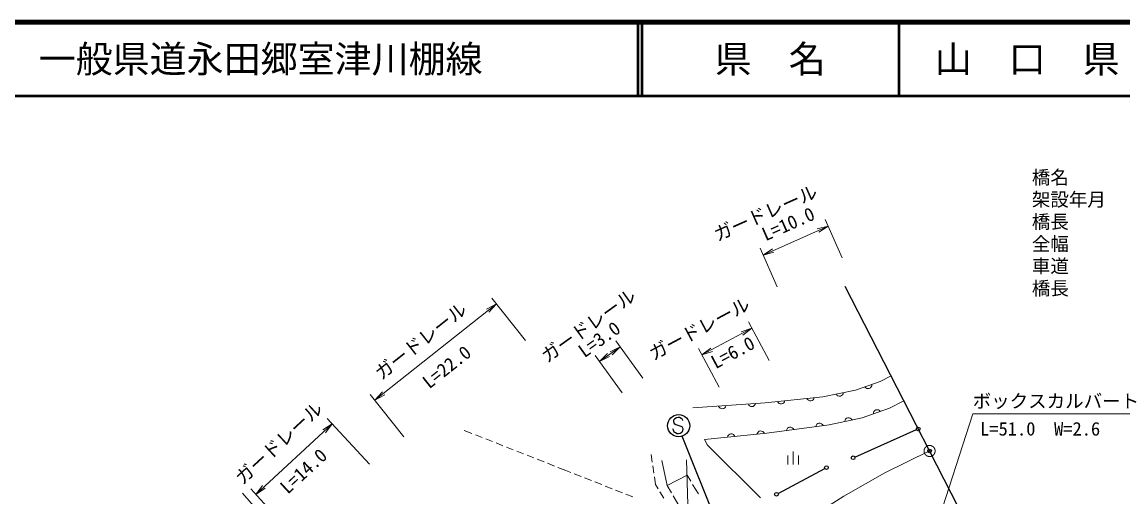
# Model space of a CAD drawing. Units: millimetres, scale not verified. Extents: x 40000 to 680000, y 20000 to 380000.
# Drawn here: x 214482 to 363317, y 315778 to 380000 of the extents above; entities that cross this region are included whole.
import ezdxf
from ezdxf.enums import TextEntityAlignment as Align

# ---------------------------------------------------------------- set-up
doc = ezdxf.new("R2010")
doc.units = ezdxf.units.MM
doc.header["$LTSCALE"] = 1000
doc.header["$PDMODE"] = 32
doc.header["$PDSIZE"] = 500
doc.linetypes.add('CHAIN', pattern=[18.5, 12, -1.5, 3.5, -1.5])
for name, color, linetype, lineweight in [('M-BMK', 2, 'CHAIN', 13), ('M-BMK-OTRS', 5, 'Continuous', 25), ('M-STR-HTXT', 7, 'Continuous', 13), ('M-STR-STRC', 7, 'Continuous', 25), ('M-TTL', 2, 'Continuous', 140), ('M-TTL-LINE', 7, 'Continuous', 50), ('M-WORK', 1, 'Continuous', 13)]:
    doc.layers.add(name, color=color, linetype=linetype, lineweight=lineweight)
doc.layers.add('M-OTRS', color=6, linetype='Continuous')
doc.layers.add('M-TTL-TXT', color=7, linetype='Continuous')
doc.styles.add('ＭＳ ゴシック', font='')
doc.styles.get('ＭＳ ゴシック').set_extended_font_data('MS Gothic')

# ---------------------------------------------------------------- blocks, each defined once
blk = doc.blocks.new('open_arrow')
at = {"color": 0, "linetype": 'Continuous', "lineweight": -2}
blk.add_lwpolyline([(7.5, 1.25), (0, 0), (7.5, -1.25)], dxfattribs=at)

msp = doc.modelspace()

# ---------------------------------------------------------------- linework, layer by layer
at = {"layer": 'M-BMK'}
msp.add_lwpolyline([(248440, 254649), (288574, 287871), (299424, 296754), (310064, 305152), (312455, 306998), (320110, 312428), (325599, 315911), (331140, 319024), (337169, 321998)], dxfattribs=at)
msp.add_circle((337169, 321998), 750, dxfattribs=at)
at = {"layer": 'M-BMK-OTRS'}
for p, q in [((337169, 321998), (325767, 344247)), ((348572, 299750), (337169, 321998))]:
    msp.add_line(p, q, dxfattribs=at)
at = {"layer": 'M-OTRS'}
msp.add_point((337169, 321998), dxfattribs=at)
at = {"layer": 'M-STR-HTXT'}
for p, q in [((325363, 348122), (323055, 353319)), ((314654, 348494), (323460, 352405)), ((316556, 344211), (314248, 349408)), ((282544, 336957), (278005, 342678)), ((262181, 328847), (278626, 341895)), ((315473, 334248), (312680, 339472)), ((306397, 334978), (313152, 338590)), ((298393, 331858), (294767, 336905)), ((295594, 329847), (291968, 334895)), ((292551, 334083), (295350, 336093)), ((308718, 330636), (305925, 335860)), ((266099, 323909), (261560, 329631)), ((261453, 320224), (255751, 326409)), ((246074, 316127), (256429, 325674)), ((250050, 309711), (244310, 316274)), ((251098, 310677), (245396, 316863))]:
    msp.add_line(p, q, dxfattribs=at)
msp.add_lwpolyline([(333000, 296000), (343000, 327000), (365500, 327000)], dxfattribs=at)
at = {"layer": 'M-STR-STRC'}
for p, q in [((302559, 326144), (302535, 325974)), ((302535, 325974), (302663, 325700)), ((302752, 326352), (302559, 326144)), ((302948, 326492), (302752, 326352)), ((303197, 326542), (302948, 326492)), ((303371, 326517), (303197, 326542)), ((303587, 326409), (303371, 326517)), ((303752, 326297), (303587, 326409)), ((303804, 326129), (303752, 326297)), ((302538, 324812), (302480, 324977)), ((302665, 324545), (302538, 324812)), ((302663, 325700), (302890, 325590)), ((302819, 324435), (302665, 324545)), ((302890, 325590), (303688, 325308)), ((303658, 324484), (303470, 324340)), ((303764, 324707), (303658, 324484)), ((303688, 325308), (303808, 325049)), ((303808, 325049), (303764, 324707)), ((327060, 321177), (335409, 324885)), ((303039, 324322), (302819, 324435)), ((303219, 324297), (303039, 324322)), ((303470, 324340), (303219, 324297)), ((308756, 311523), (303732, 323996)), ((316685, 316268), (322999, 319644))]:
    msp.add_line(p, q, dxfattribs=at)
for centre, radius in [((303245, 325415), 1500), ((335638, 324987), 250), ((323219, 319762), 250), ((326831, 321076), 250), ((316464, 316150), 250)]:
    msp.add_circle(centre, radius, dxfattribs=at)
at = {"layer": 'M-TTL'}
msp.add_line((680000, 380000), (40000, 380000), dxfattribs=at)
at = {"layer": 'M-TTL-LINE'}
for p, q in [((297750, 380000), (297750, 370000)), ((298250, 380000), (298250, 370000)), ((333000, 380000), (333000, 370000)), ((40000, 370000), (680000, 370000))]:
    msp.add_line(p, q, dxfattribs=at)
at = {"layer": 'M-WORK'}
for p, q in [((274232, 324790), (275307, 324366)), ((275772, 324183), (276702, 323816)), ((277168, 323633), (278098, 323266)), ((278563, 323083), (279493, 322716)), ((279959, 322533), (280889, 322166)), ((281354, 321983), (282285, 321616)), ((299547, 321519), (299691, 320486)), ((318731, 320175), (318731, 321925)), ((282750, 321433), (283680, 321067)), ((284145, 320883), (285076, 320517)), ((285541, 320333), (286471, 319967)), ((318031, 320175), (318031, 321400)), ((319431, 320175), (319431, 321400)), ((286936, 319783), (288011, 319360)), ((288011, 319360), (288680, 319096)), ((289146, 318913), (290076, 318546)), ((299759, 319991), (299897, 319000)), ((304884, 317898), (304386, 318718)), ((290541, 318363), (291471, 317996)), ((291937, 317813), (292867, 317446)), ((293332, 317263), (294262, 316896)), ((299966, 318505), (300110, 317473)), ((300110, 317473), (300460, 316890)), ((301700, 317342), (302268, 316361)), ((305922, 316189), (305144, 317471)), ((294728, 316713), (295658, 316346)), ((296123, 316163), (297053, 315796)), ((300717, 316461), (301231, 315604)), ((302518, 315929), (303269, 314630))]:
    msp.add_line(p, q, dxfattribs=at)
for points in [[(305156, 327813), (314928, 328520), (322731, 329341), (327140, 330233), (330494, 331382), (331970, 332144)], [(333688, 328791), (331737, 327770), (328055, 326480), (323599, 325542), (315155, 324392), (306758, 323548)], [(306758, 323548), (307157, 322774), (314334, 315644)], [(211449, 259435), (215085, 257629), (219940, 255307), (224443, 253431), (227656, 252211), (230002, 251648), (231831, 251413), (233450, 251367), (236241, 251671), (238961, 252211), (240978, 252938), (242222, 253618), (245083, 256222), (249961, 260701), (258200, 268500), (266643, 275835), (285501, 293496), (293979, 299161), (304710, 307182), (304328, 320790)], [(300981, 320719), (301700, 317342), (304386, 318718)]]:
    msp.add_lwpolyline(points, dxfattribs=at)
for centre, start, end in [((328861, 330941), 211.59478, 6.23402), ((321084, 329281), 198.6864, 353.32563), ((325018, 329918), 204.10749, 358.74672), ((309137, 328214), 196.82137, 351.46061), ((313127, 328503), 196.82137, 351.46061), ((317106, 328863), 198.6864, 353.32563), ((330077, 327069), 31.98668, 186.62592), ((326222, 325979), 24.56904, 179.20827), ((314349, 324198), 18.42267, 173.0619), ((318320, 324710), 20.43134, 175.07058), ((322284, 325249), 20.43134, 175.07058), ((310370, 323798), 18.42267, 173.0619)]:
    msp.add_arc(centre, 512, start, end, dxfattribs=at)

# ---------------------------------------------------------------- block references
at = {"layer": 'M-STR-HTXT', "xscale": 200, "yscale": 200}
for p, rotation in [((323460, 352405), 203.9), ((314654, 348494), 23.9), ((278626, 341895), 218.4), ((313152, 338590), 208.1), ((292551, 334083), 35.7), ((295350, 336093), 215.7), ((306397, 334978), 28.1), ((262181, 328847), 38.4), ((256429, 325674), 222.7), ((246074, 316127), 42.7)]:
    msp.add_blockref('open_arrow', p, dxfattribs=dict(at, rotation=rotation))

# ---------------------------------------------------------------- texts
at = {"layer": 'M-STR-HTXT', "style": 'ＭＳ ゴシック'}
for s, p in [('橋名', (351000, 359000)), ('架設年月', (351000, 356000)), ('橋長', (351000, 353000)), ('全幅', (351000, 350000)), ('車道', (351000, 347000)), ('橋長', (351000, 344000)), ('ボックスカルバート', (343000, 328750)), ('L=51.0', (344000, 325000)), ('W=2.6', (354000, 325000))]:
    msp.add_text(s, height=1833, dxfattribs=at).set_placement(p, align=Align.MIDDLE_LEFT)
for rotation, p in [(23.947, (314981, 354196)), (35.689, (291035, 338964)), (28.134, (306036, 338543)), (38.429, (268370, 336880)), (42.672, (249200, 323095))]:
    msp.add_text('ガードレール', height=1833, rotation=rotation, dxfattribs=at).set_placement(p, align=Align.MIDDLE_CENTER)
for s, rotation, p in [('L=10.0', 23.947, (318651, 351364)), ('L=3.0', 35.689, (293368, 335900)), ('L=6.0', 28.134, (311260, 334031)), ('L=22.0', 38.429, (272802, 332209)), ('L=14.0', 42.672, (253527, 318205))]:
    msp.add_text(s, height=1833, rotation=rotation, dxfattribs=at).set_placement(p, align=Align.BOTTOM_CENTER)
at = {"layer": 'M-TTL-TXT', "style": 'ＭＳ ゴシック'}
msp.add_text('一般県道永田郷室津川棚線', height=3666, dxfattribs=at).set_placement((216734, 375000), align=Align.MIDDLE_LEFT)
for s, p in [('県\u3000名', (315625, 375000)), ('山\u3000口\u3000県', (350375, 375000))]:
    msp.add_text(s, height=3666, dxfattribs=at).set_placement(p, align=Align.MIDDLE_CENTER)

doc.saveas('drawing.dxf')
